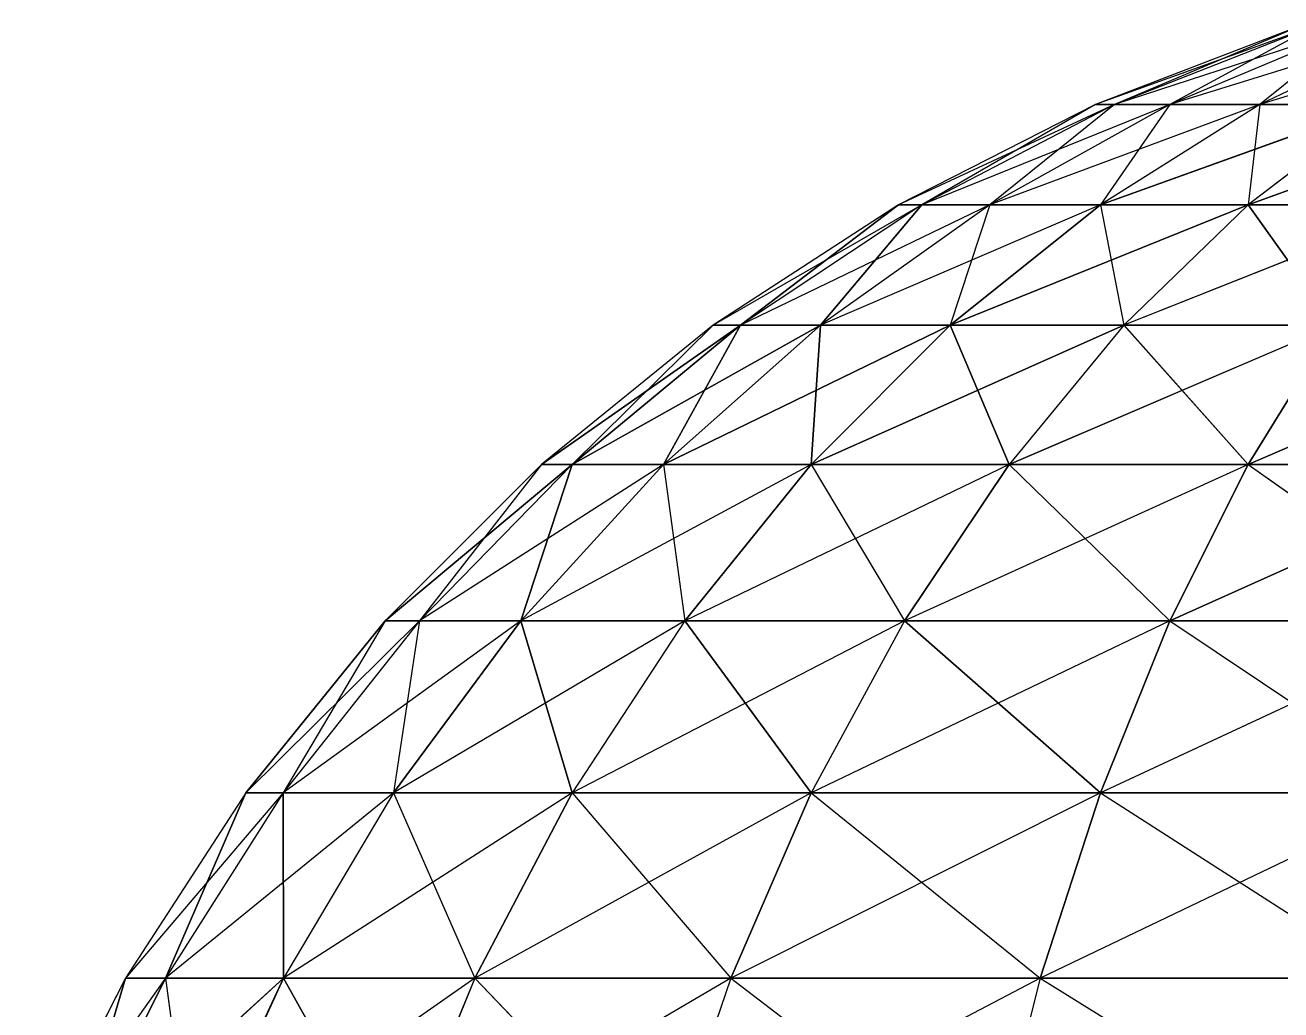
# Model space of a CAD drawing. Header units: metres. Extents: x -100 to 100, y -100 to 100.
# Drawn here: x -91.4 to -31.9, y 48.5 to 95.1 of the extents above; entities that cross this region are included whole.
import ezdxf

# ---------------------------------------------------------------- set-up
doc = ezdxf.new("R2010")
doc.units = ezdxf.units.M

msp = doc.modelspace()

# ---------------------------------------------------------------- linework, layer by layer
for p, q in [((-30.902, 95.106, -692.82), (-40.674, 91.355, -692.82)), ((-30.226, 95.106, -699.245), (-40.674, 91.355, -692.82)), ((-30.226, 95.106, -686.395), (-39.785, 91.355, -684.364)), ((-30.902, 95.106, -692.82), (-39.785, 91.355, -684.364)), ((-30.226, 95.106, -699.245), (-39.785, 91.355, -701.277)), ((-28.23, 95.106, -705.389), (-39.785, 91.355, -701.277)), ((-28.23, 95.106, -680.251), (-37.157, 91.355, -676.277)), ((-30.226, 95.106, -686.395), (-37.157, 91.355, -676.277)), ((-28.23, 95.106, -705.389), (-37.157, 91.355, -709.364)), ((-25, 95.106, -710.984), (-37.157, 91.355, -709.364)), ((-25, 95.106, -674.657), (-32.906, 91.355, -668.913)), ((-28.23, 95.106, -680.251), (-32.906, 91.355, -668.913)), ((-25, 95.106, -710.984), (-32.906, 91.355, -716.728)), ((-20.677, 95.106, -715.785), (-32.906, 91.355, -716.728)), ((-40.674, 91.355, -692.82), (-50, 86.603, -692.82)), ((-39.785, 91.355, -701.277), (-50, 86.603, -692.82)), ((-39.785, 91.355, -684.364), (-48.907, 86.603, -682.425)), ((-40.674, 91.355, -692.82), (-48.907, 86.603, -682.425)), ((-39.785, 91.355, -701.277), (-48.907, 86.603, -703.216)), ((-37.157, 91.355, -709.364), (-48.907, 86.603, -703.216)), ((-37.157, 91.355, -676.277), (-45.677, 86.603, -672.483)), ((-39.785, 91.355, -684.364), (-45.677, 86.603, -672.483)), ((-37.157, 91.355, -709.364), (-45.677, 86.603, -713.157)), ((-32.906, 91.355, -716.728), (-45.677, 86.603, -713.157)), ((-39.785, 91.355, -684.364), (-40.674, 91.355, -692.82)), ((-40.674, 91.355, -692.82), (-39.785, 91.355, -701.277)), ((-32.906, 91.355, -668.913), (-40.451, 86.603, -663.431)), ((-37.157, 91.355, -676.277), (-40.451, 86.603, -663.431)), ((-32.906, 91.355, -716.728), (-40.451, 86.603, -722.21)), ((-27.216, 91.355, -723.047), (-40.451, 86.603, -722.21)), ((-37.157, 91.355, -676.277), (-39.785, 91.355, -684.364)), ((-39.785, 91.355, -701.277), (-37.157, 91.355, -709.364)), ((-32.906, 91.355, -668.913), (-37.157, 91.355, -676.277)), ((-37.157, 91.355, -709.364), (-32.906, 91.355, -716.728)), ((-27.216, 91.355, -662.594), (-33.457, 86.603, -655.663)), ((-32.906, 91.355, -668.913), (-33.457, 86.603, -655.663)), ((-27.216, 91.355, -723.047), (-33.457, 86.603, -729.978)), ((-20.337, 91.355, -728.045), (-33.457, 86.603, -729.978)), ((-27.216, 91.355, -662.594), (-32.906, 91.355, -668.913)), ((-32.906, 91.355, -716.728), (-27.216, 91.355, -723.047)), ((-50, 86.603, -692.82), (-58.779, 80.902, -692.82)), ((-48.907, 86.603, -703.216), (-58.779, 80.902, -692.82)), ((-48.907, 86.603, -682.425), (-57.494, 80.902, -680.6)), ((-50, 86.603, -692.82), (-57.494, 80.902, -680.6)), ((-48.907, 86.603, -703.216), (-57.494, 80.902, -705.041)), ((-45.677, 86.603, -713.157), (-57.494, 80.902, -705.041)), ((-45.677, 86.603, -672.483), (-53.697, 80.902, -668.913)), ((-48.907, 86.603, -682.425), (-53.697, 80.902, -668.913)), ((-45.677, 86.603, -713.157), (-53.697, 80.902, -716.728)), ((-40.451, 86.603, -722.21), (-53.697, 80.902, -716.728)), ((-48.907, 86.603, -682.425), (-50, 86.603, -692.82)), ((-50, 86.603, -692.82), (-48.907, 86.603, -703.216)), ((-45.677, 86.603, -672.483), (-48.907, 86.603, -682.425)), ((-48.907, 86.603, -703.216), (-45.677, 86.603, -713.157)), ((-40.451, 86.603, -663.431), (-47.553, 80.902, -658.271)), ((-45.677, 86.603, -672.483), (-47.553, 80.902, -658.271)), ((-40.451, 86.603, -722.21), (-47.553, 80.902, -727.369)), ((-33.457, 86.603, -729.978), (-47.553, 80.902, -727.369)), ((-40.451, 86.603, -663.431), (-45.677, 86.603, -672.483)), ((-45.677, 86.603, -713.157), (-40.451, 86.603, -722.21)), ((-33.457, 86.603, -655.663), (-40.451, 86.603, -663.431)), ((-40.451, 86.603, -722.21), (-33.457, 86.603, -729.978)), ((-40.451, 86.603, -663.431), (-39.331, 80.902, -649.139)), ((-33.457, 86.603, -655.663), (-39.331, 80.902, -649.139)), ((-33.457, 86.603, -729.978), (-39.331, 80.902, -736.501)), ((-25, 86.603, -736.122), (-39.331, 80.902, -736.501)), ((-25, 86.603, -649.519), (-33.457, 86.603, -655.663)), ((-33.457, 86.603, -729.978), (-25, 86.603, -736.122)), ((-33.457, 86.603, -655.663), (-29.389, 80.902, -641.917)), ((-58.779, 80.902, -692.82), (-66.913, 74.314, -692.82)), ((-57.494, 80.902, -705.041), (-66.913, 74.314, -692.82)), ((-57.494, 80.902, -680.6), (-65.451, 74.314, -678.908)), ((-58.779, 80.902, -692.82), (-65.451, 74.314, -678.908)), ((-57.494, 80.902, -705.041), (-65.451, 74.314, -706.732)), ((-53.697, 80.902, -716.728), (-65.451, 74.314, -706.732)), ((-53.697, 80.902, -668.913), (-61.128, 74.314, -665.604)), ((-57.494, 80.902, -680.6), (-61.128, 74.314, -665.604)), ((-53.697, 80.902, -716.728), (-61.128, 74.314, -720.036)), ((-47.553, 80.902, -727.369), (-61.128, 74.314, -720.036)), ((-57.494, 80.902, -680.6), (-58.779, 80.902, -692.82)), ((-58.779, 80.902, -692.82), (-57.494, 80.902, -705.041)), ((-53.697, 80.902, -668.913), (-57.494, 80.902, -680.6)), ((-57.494, 80.902, -705.041), (-53.697, 80.902, -716.728)), ((-47.553, 80.902, -658.271), (-54.134, 74.314, -653.49)), ((-53.697, 80.902, -668.913), (-54.134, 74.314, -653.49)), ((-47.553, 80.902, -727.369), (-54.134, 74.314, -732.151)), ((-39.331, 80.902, -736.501), (-54.134, 74.314, -732.151)), ((-47.553, 80.902, -658.271), (-53.697, 80.902, -668.913)), ((-53.697, 80.902, -716.728), (-47.553, 80.902, -727.369)), ((-39.331, 80.902, -649.139), (-47.553, 80.902, -658.271)), ((-47.553, 80.902, -727.369), (-39.331, 80.902, -736.501)), ((-47.553, 80.902, -658.271), (-44.774, 74.314, -643.094)), ((-39.331, 80.902, -649.139), (-44.774, 74.314, -643.094)), ((-39.331, 80.902, -736.501), (-44.774, 74.314, -742.546)), ((-29.389, 80.902, -743.724), (-44.774, 74.314, -742.546)), ((-29.389, 80.902, -641.917), (-39.331, 80.902, -649.139)), ((-39.331, 80.902, -736.501), (-29.389, 80.902, -743.724)), ((-39.331, 80.902, -649.139), (-33.457, 74.314, -634.872)), ((-29.389, 80.902, -641.917), (-33.457, 74.314, -634.872)), ((-29.389, 80.902, -743.724), (-33.457, 74.314, -750.769)), ((-18.164, 80.902, -748.722), (-33.457, 74.314, -750.769)), ((-66.913, 74.314, -692.82), (-74.314, 66.913, -692.82)), ((-65.451, 74.314, -706.732), (-74.314, 66.913, -692.82)), ((-65.451, 74.314, -678.908), (-72.691, 66.913, -677.369)), ((-66.913, 74.314, -692.82), (-72.691, 66.913, -677.369)), ((-65.451, 74.314, -706.732), (-72.691, 66.913, -708.271)), ((-61.128, 74.314, -720.036), (-72.691, 66.913, -708.271)), ((-61.128, 74.314, -665.604), (-67.89, 66.913, -662.594)), ((-65.451, 74.314, -678.908), (-67.89, 66.913, -662.594)), ((-61.128, 74.314, -720.036), (-67.89, 66.913, -723.047)), ((-54.134, 74.314, -732.151), (-67.89, 66.913, -723.047)), ((-65.451, 74.314, -678.908), (-66.913, 74.314, -692.82)), ((-66.913, 74.314, -692.82), (-65.451, 74.314, -706.732)), ((-61.128, 74.314, -665.604), (-65.451, 74.314, -678.908)), ((-65.451, 74.314, -706.732), (-61.128, 74.314, -720.036)), ((-54.134, 74.314, -653.49), (-61.128, 74.314, -665.604)), ((-61.128, 74.314, -720.036), (-54.134, 74.314, -732.151)), ((-61.128, 74.314, -665.604), (-60.122, 66.913, -649.139)), ((-54.134, 74.314, -653.49), (-60.122, 66.913, -649.139)), ((-54.134, 74.314, -732.151), (-60.122, 66.913, -736.501)), ((-44.774, 74.314, -742.546), (-60.122, 66.913, -736.501)), ((-44.774, 74.314, -643.094), (-54.134, 74.314, -653.49)), ((-54.134, 74.314, -732.151), (-44.774, 74.314, -742.546)), ((-54.134, 74.314, -653.49), (-49.726, 66.913, -637.594)), ((-44.774, 74.314, -643.094), (-49.726, 66.913, -637.594)), ((-44.774, 74.314, -742.546), (-49.726, 66.913, -748.047)), ((-33.457, 74.314, -750.769), (-49.726, 66.913, -748.047)), ((-33.457, 74.314, -634.872), (-44.774, 74.314, -643.094)), ((-44.774, 74.314, -742.546), (-33.457, 74.314, -750.769)), ((-44.774, 74.314, -643.094), (-37.157, 66.913, -628.462)), ((-33.457, 74.314, -634.872), (-37.157, 66.913, -628.462)), ((-33.457, 74.314, -750.769), (-37.157, 66.913, -757.178)), ((-20.677, 74.314, -756.458), (-37.157, 66.913, -757.178)), ((-20.677, 74.314, -629.182), (-33.457, 74.314, -634.872)), ((-33.457, 74.314, -750.769), (-20.677, 74.314, -756.458)), ((-33.457, 74.314, -634.872), (-22.964, 66.913, -622.143)), ((-74.314, 66.913, -692.82), (-80.902, 58.779, -692.82)), ((-72.691, 66.913, -708.271), (-80.902, 58.779, -692.82)), ((-72.691, 66.913, -677.369), (-79.134, 58.779, -676)), ((-74.314, 66.913, -692.82), (-79.134, 58.779, -676)), ((-72.691, 66.913, -708.271), (-79.134, 58.779, -709.641)), ((-67.89, 66.913, -723.047), (-79.134, 58.779, -709.641)), ((-72.691, 66.913, -677.369), (-74.314, 66.913, -692.82)), ((-74.314, 66.913, -692.82), (-72.691, 66.913, -708.271)), ((-67.89, 66.913, -662.594), (-73.907, 58.779, -659.915)), ((-72.691, 66.913, -677.369), (-73.907, 58.779, -659.915)), ((-67.89, 66.913, -723.047), (-73.907, 58.779, -725.726)), ((-60.122, 66.913, -736.501), (-73.907, 58.779, -725.726)), ((-67.89, 66.913, -662.594), (-72.691, 66.913, -677.369)), ((-72.691, 66.913, -708.271), (-67.89, 66.913, -723.047)), ((-60.122, 66.913, -649.139), (-67.89, 66.913, -662.594)), ((-67.89, 66.913, -723.047), (-60.122, 66.913, -736.501)), ((-67.89, 66.913, -662.594), (-65.451, 58.779, -645.268)), ((-60.122, 66.913, -649.139), (-65.451, 58.779, -645.268)), ((-60.122, 66.913, -736.501), (-65.451, 58.779, -740.373)), ((-49.726, 66.913, -748.047), (-65.451, 58.779, -740.373)), ((-49.726, 66.913, -637.594), (-60.122, 66.913, -649.139)), ((-60.122, 66.913, -736.501), (-49.726, 66.913, -748.047)), ((-60.122, 66.913, -649.139), (-54.134, 58.779, -632.699)), ((-49.726, 66.913, -637.594), (-54.134, 58.779, -632.699)), ((-49.726, 66.913, -748.047), (-54.134, 58.779, -752.942)), ((-37.157, 66.913, -757.178), (-54.134, 58.779, -752.942)), ((-37.157, 66.913, -628.462), (-49.726, 66.913, -637.594)), ((-49.726, 66.913, -748.047), (-37.157, 66.913, -757.178)), ((-49.726, 66.913, -637.594), (-40.451, 58.779, -622.757)), ((-37.157, 66.913, -628.462), (-40.451, 58.779, -622.757)), ((-37.157, 66.913, -757.178), (-40.451, 58.779, -762.883)), ((-22.964, 66.913, -763.498), (-40.451, 58.779, -762.883)), ((-22.964, 66.913, -622.143), (-37.157, 66.913, -628.462)), ((-37.157, 66.913, -757.178), (-22.964, 66.913, -763.498)), ((-37.157, 66.913, -628.462), (-25, 58.779, -615.878)), ((-80.902, 58.779, -692.82), (-86.603, 50, -692.82)), ((-79.134, 58.779, -709.641), (-86.603, 50, -692.82)), ((-79.134, 58.779, -676), (-84.71, 50, -674.815)), ((-80.902, 58.779, -692.82), (-84.71, 50, -674.815)), ((-79.134, 58.779, -709.641), (-84.71, 50, -710.826)), ((-73.907, 58.779, -725.726), (-84.71, 50, -710.826)), ((-79.134, 58.779, -676), (-80.902, 58.779, -692.82)), ((-80.902, 58.779, -692.82), (-79.134, 58.779, -709.641)), ((-73.907, 58.779, -659.915), (-79.134, 58.779, -676)), ((-79.134, 58.779, -709.641), (-73.907, 58.779, -725.726)), ((-79.134, 58.779, -676), (-79.115, 50, -657.596)), ((-73.907, 58.779, -659.915), (-79.115, 50, -657.596)), ((-73.907, 58.779, -725.726), (-79.115, 50, -728.045)), ((-65.451, 58.779, -740.373), (-79.115, 50, -728.045)), ((-65.451, 58.779, -645.268), (-73.907, 58.779, -659.915)), ((-73.907, 58.779, -725.726), (-65.451, 58.779, -740.373)), ((-73.907, 58.779, -659.915), (-70.063, 50, -641.917)), ((-65.451, 58.779, -645.268), (-70.063, 50, -641.917)), ((-65.451, 58.779, -740.373), (-70.063, 50, -743.724)), ((-54.134, 58.779, -752.942), (-70.063, 50, -743.724)), ((-54.134, 58.779, -632.699), (-65.451, 58.779, -645.268)), ((-65.451, 58.779, -740.373), (-54.134, 58.779, -752.942)), ((-65.451, 58.779, -645.268), (-57.948, 50, -628.462)), ((-54.134, 58.779, -632.699), (-57.948, 50, -628.462)), ((-54.134, 58.779, -752.942), (-57.948, 50, -757.178)), ((-40.451, 58.779, -762.883), (-57.948, 50, -757.178)), ((-40.451, 58.779, -622.757), (-54.134, 58.779, -632.699)), ((-54.134, 58.779, -752.942), (-40.451, 58.779, -762.883)), ((-54.134, 58.779, -632.699), (-43.301, 50, -617.82)), ((-40.451, 58.779, -622.757), (-43.301, 50, -617.82)), ((-40.451, 58.779, -762.883), (-43.301, 50, -767.82)), ((-25, 58.779, -769.762), (-43.301, 50, -767.82)), ((-25, 58.779, -615.878), (-40.451, 58.779, -622.757)), ((-40.451, 58.779, -762.883), (-25, 58.779, -769.762)), ((-40.451, 58.779, -622.757), (-26.762, 50, -610.456)), ((-86.603, 50, -692.82), (-91.355, 40.674, -692.82)), ((-84.71, 50, -710.826), (-91.355, 40.674, -692.82)), ((-84.71, 50, -674.815), (-89.358, 40.674, -673.827)), ((-86.603, 50, -692.82), (-89.358, 40.674, -673.827)), ((-84.71, 50, -710.826), (-89.358, 40.674, -711.814)), ((-79.115, 50, -728.045), (-89.358, 40.674, -711.814)), ((-84.71, 50, -674.815), (-86.603, 50, -692.82)), ((-86.603, 50, -692.82), (-84.71, 50, -710.826)), ((-79.115, 50, -657.596), (-84.71, 50, -674.815)), ((-84.71, 50, -710.826), (-79.115, 50, -728.045)), ((-84.71, 50, -674.815), (-83.457, 40.674, -655.663)), ((-79.115, 50, -657.596), (-83.457, 40.674, -655.663)), ((-79.115, 50, -728.045), (-83.457, 40.674, -729.978)), ((-70.063, 50, -743.724), (-83.457, 40.674, -729.978)), ((-70.063, 50, -641.917), (-79.115, 50, -657.596)), ((-79.115, 50, -728.045), (-70.063, 50, -743.724)), ((-79.115, 50, -657.596), (-73.907, 40.674, -639.124)), ((-70.063, 50, -641.917), (-73.907, 40.674, -639.124)), ((-70.063, 50, -743.724), (-73.907, 40.674, -746.517)), ((-57.948, 50, -757.178), (-73.907, 40.674, -746.517)), ((-57.948, 50, -628.462), (-70.063, 50, -641.917)), ((-70.063, 50, -743.724), (-57.948, 50, -757.178)), ((-70.063, 50, -641.917), (-61.128, 40.674, -624.931)), ((-57.948, 50, -628.462), (-61.128, 40.674, -624.931)), ((-57.948, 50, -757.178), (-61.128, 40.674, -760.71)), ((-43.301, 50, -767.82), (-61.128, 40.674, -760.71)), ((-43.301, 50, -617.82), (-57.948, 50, -628.462)), ((-57.948, 50, -757.178), (-43.301, 50, -767.82)), ((-57.948, 50, -628.462), (-45.677, 40.674, -613.705)), ((-43.301, 50, -617.82), (-45.677, 40.674, -613.705)), ((-43.301, 50, -767.82), (-45.677, 40.674, -771.936)), ((-26.762, 50, -610.456), (-43.301, 50, -617.82)), ((-43.301, 50, -767.82), (-26.762, 50, -775.184)), ((-43.301, 50, -617.82), (-28.23, 40.674, -605.937))]:
    msp.add_line(p, q)
for points in [[(-40.451, 86.603, -722.21), (-27.216, 91.355, -723.047), (-33.457, 86.603, -729.978), (-33.456, 86.603, -729.977)], [(-25, 86.603, -649.519), (-27.216, 91.355, -662.594), (-33.457, 86.603, -655.663), (-33.456, 86.603, -655.663)], [(-33.457, 86.603, -729.978), (-20.337, 91.355, -728.045), (-25, 86.603, -736.122), (-25, 86.603, -736.121)], [(-57.494, 80.902, -680.6), (-50, 86.603, -692.82), (-58.779, 80.902, -692.82), (-58.778, 80.902, -692.82)], [(-53.697, 80.902, -668.913), (-48.907, 86.603, -682.425), (-57.494, 80.902, -680.6), (-57.494, 80.902, -680.599)], [(-47.553, 80.902, -727.369), (-40.451, 86.603, -722.21), (-33.457, 86.603, -729.978), (-33.456, 86.603, -729.977)], [(-47.553, 80.902, -727.369), (-33.457, 86.603, -729.978), (-39.331, 80.902, -736.501), (-39.33, 80.902, -736.501)], [(-29.389, 80.902, -641.917), (-33.457, 86.603, -655.663), (-39.331, 80.902, -649.139), (-39.33, 80.902, -649.139)], [(-39.331, 80.902, -736.501), (-33.457, 86.603, -729.978), (-25, 86.603, -736.122), (-25, 86.603, -736.121)], [(-29.389, 80.902, -641.917), (-25, 86.603, -649.519), (-33.457, 86.603, -655.663), (-33.456, 86.603, -655.663)], [(-65.451, 74.314, -678.908), (-58.779, 80.902, -692.82), (-66.913, 74.314, -692.82), (-66.913, 74.315, -692.82)], [(-66.913, 74.314, -692.82), (-57.494, 80.902, -705.041), (-65.451, 74.314, -706.732), (-65.451, 74.315, -706.732)], [(-61.128, 74.314, -665.604), (-57.494, 80.902, -680.6), (-65.451, 74.314, -678.908), (-65.451, 74.315, -678.908)], [(-65.451, 74.314, -678.908), (-57.494, 80.902, -680.6), (-58.779, 80.902, -692.82), (-58.778, 80.902, -692.82)], [(-65.451, 74.314, -706.732), (-53.697, 80.902, -716.728), (-61.128, 74.314, -720.036), (-61.128, 74.315, -720.036)], [(-54.134, 74.314, -653.49), (-53.697, 80.902, -668.913), (-61.128, 74.314, -665.604), (-61.128, 74.315, -665.604)], [(-61.128, 74.314, -665.604), (-53.697, 80.902, -668.913), (-57.494, 80.902, -680.6), (-57.494, 80.902, -680.599)], [(-61.128, 74.314, -720.036), (-47.553, 80.902, -727.369), (-54.134, 74.314, -732.151), (-54.134, 74.315, -732.151)], [(-44.774, 74.314, -643.094), (-47.553, 80.902, -658.271), (-54.134, 74.314, -653.49), (-54.134, 74.315, -653.49)], [(-54.134, 74.314, -732.151), (-47.553, 80.902, -727.369), (-39.331, 80.902, -736.501), (-39.33, 80.902, -736.501)], [(-54.134, 74.314, -732.151), (-39.331, 80.902, -736.501), (-44.774, 74.314, -742.546), (-44.773, 74.315, -742.546)], [(-33.457, 74.314, -634.872), (-39.331, 80.902, -649.139), (-44.774, 74.314, -643.094), (-44.773, 74.315, -643.094)], [(-44.774, 74.314, -742.546), (-29.389, 80.902, -743.724), (-33.457, 74.314, -750.769), (-33.456, 74.315, -750.769)], [(-33.457, 74.314, -634.872), (-29.389, 80.902, -641.917), (-39.331, 80.902, -649.139), (-39.33, 80.902, -649.139)], [(-20.677, 74.314, -629.182), (-29.389, 80.902, -641.917), (-33.457, 74.314, -634.872), (-33.456, 74.315, -634.872)], [(-33.457, 74.314, -750.769), (-29.389, 80.902, -743.724), (-18.164, 80.902, -748.722), (-18.163, 80.902, -748.722)], [(-33.457, 74.314, -750.769), (-18.164, 80.902, -748.722), (-20.677, 74.314, -756.458), (-20.677, 74.315, -756.458)], [(-74.314, 66.913, -692.82), (-66.913, 74.314, -692.82), (-65.451, 74.314, -706.732), (-65.451, 74.315, -706.732)], [(-74.314, 66.913, -692.82), (-65.451, 74.314, -706.732), (-72.691, 66.913, -708.271), (-72.69, 66.913, -708.271)], [(-72.691, 66.913, -677.369), (-65.451, 74.314, -678.908), (-66.913, 74.314, -692.82), (-66.913, 74.315, -692.82)], [(-72.691, 66.913, -708.271), (-65.451, 74.314, -706.732), (-61.128, 74.314, -720.036), (-61.128, 74.315, -720.036)], [(-67.89, 66.913, -662.594), (-65.451, 74.314, -678.908), (-72.691, 66.913, -677.369), (-72.69, 66.913, -677.369)], [(-67.89, 66.913, -662.594), (-61.128, 74.314, -665.604), (-65.451, 74.314, -678.908), (-65.451, 74.315, -678.908)], [(-67.89, 66.913, -723.047), (-61.128, 74.314, -720.036), (-54.134, 74.314, -732.151), (-54.134, 74.315, -732.151)], [(-60.122, 66.913, -649.139), (-54.134, 74.314, -653.49), (-61.128, 74.314, -665.604), (-61.128, 74.315, -665.604)], [(-60.122, 66.913, -736.501), (-54.134, 74.314, -732.151), (-44.774, 74.314, -742.546), (-44.773, 74.315, -742.546)], [(-49.726, 66.913, -637.594), (-44.774, 74.314, -643.094), (-54.134, 74.314, -653.49), (-54.134, 74.315, -653.49)], [(-49.726, 66.913, -748.047), (-44.774, 74.314, -742.546), (-33.457, 74.314, -750.769), (-33.456, 74.315, -750.769)], [(-37.157, 66.913, -628.462), (-33.457, 74.314, -634.872), (-44.774, 74.314, -643.094), (-44.773, 74.315, -643.094)], [(-37.157, 66.913, -757.178), (-33.457, 74.314, -750.769), (-20.677, 74.314, -756.458), (-20.677, 74.315, -756.458)], [(-37.157, 66.913, -757.178), (-20.677, 74.314, -756.458), (-22.964, 66.913, -763.498), (-22.964, 66.913, -763.497)], [(-22.964, 66.913, -622.143), (-20.677, 74.314, -629.182), (-33.457, 74.314, -634.872), (-33.456, 74.315, -634.872)], [(-80.902, 58.779, -692.82), (-74.314, 66.913, -692.82), (-72.691, 66.913, -708.271), (-72.69, 66.913, -708.271)], [(-65.451, 58.779, -645.268), (-67.89, 66.913, -662.594), (-73.907, 58.779, -659.915), (-73.907, 58.779, -659.914)], [(-73.907, 58.779, -659.915), (-67.89, 66.913, -662.594), (-72.691, 66.913, -677.369), (-72.69, 66.913, -677.369)], [(-54.134, 58.779, -632.699), (-60.122, 66.913, -649.139), (-65.451, 58.779, -645.268), (-65.451, 58.779, -645.267)], [(-40.451, 58.779, -622.757), (-49.726, 66.913, -637.594), (-54.134, 58.779, -632.699), (-54.134, 58.779, -632.698)], [(-40.451, 58.779, -762.883), (-37.157, 66.913, -757.178), (-22.964, 66.913, -763.498), (-22.964, 66.913, -763.497)], [(-84.71, 50, -674.815), (-80.902, 58.779, -692.82), (-86.603, 50, -692.82), (-86.602, 50, -692.82)], [(-79.115, 50, -657.596), (-79.134, 58.779, -676), (-84.71, 50, -674.815), (-84.71, 50, -674.814)], [(-70.063, 50, -641.917), (-65.451, 58.779, -645.268), (-73.907, 58.779, -659.915), (-73.907, 58.779, -659.914)], [(-57.948, 50, -628.462), (-54.134, 58.779, -632.699), (-65.451, 58.779, -645.268), (-65.451, 58.779, -645.267)], [(-43.301, 50, -617.82), (-40.451, 58.779, -622.757), (-54.134, 58.779, -632.699), (-54.134, 58.779, -632.698)], [(-89.358, 40.674, -673.827), (-86.603, 50, -692.82), (-91.355, 40.674, -692.82), (-91.354, 40.674, -692.82)], [(-89.358, 40.674, -673.827), (-84.71, 50, -674.815), (-86.603, 50, -692.82), (-86.602, 50, -692.82)], [(-89.358, 40.674, -711.814), (-79.115, 50, -728.045), (-83.457, 40.674, -729.978), (-83.456, 40.674, -729.977)], [(-83.457, 40.674, -655.663), (-79.115, 50, -657.596), (-84.71, 50, -674.815), (-84.71, 50, -674.814)], [(-73.907, 40.674, -639.124), (-79.115, 50, -657.596), (-83.457, 40.674, -655.663), (-83.456, 40.674, -655.663)], [(-61.128, 40.674, -624.931), (-70.063, 50, -641.917), (-73.907, 40.674, -639.124), (-73.907, 40.674, -639.123)]]:
    msp.add_3dface(points)

doc.saveas('drawing.dxf')
